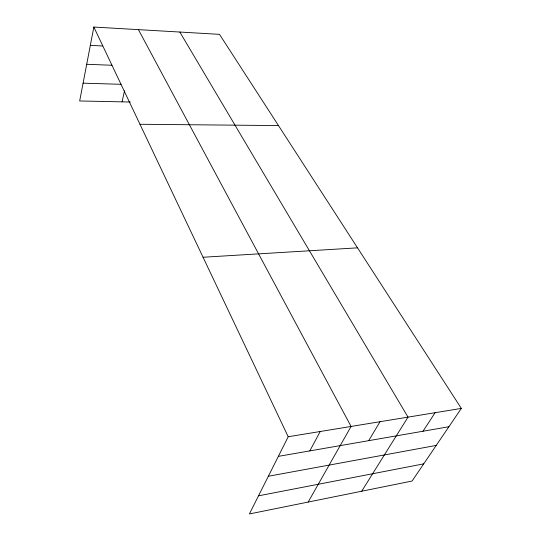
<?xml version="1.0" encoding="UTF-8"?>
<svg xmlns="http://www.w3.org/2000/svg" width="541" height="541" viewBox="0 0 541 541"><rect width="100%" height="100%" fill="white"/><g stroke="black" fill="none" stroke-linecap="round" stroke-linejoin="round"><path stroke-width="0.81" d="M93.843 27.05L288.211 436.749L249.401 513.95L412.086 481.03L461.331 408.401L219.497 34.347L93.843 27.05L79.669 100.971L130.34 102.026M122.043 101.857L124.552 90.78M309.81 450.896L320.204 431.508M308.154 502.062L351.075 426.45L138.428 29.64M368.705 440.665L380.019 421.716M361.686 491.228L408.015 417.131L179.828 32.047M423.015 431.231L435.106 412.695M258.517 495.82L423.731 463.86M268.35 476.263L436.235 445.419M278.351 456.361L448.902 426.734M288.211 436.749L461.331 408.401M203.058 257.252L357.533 247.846M139.97 124.268L278.487 125.58M83.077 83.172L121.089 84.301M86.702 64.278L111.987 65.272M90.333 45.376L102.702 45.978"/></g></svg>
